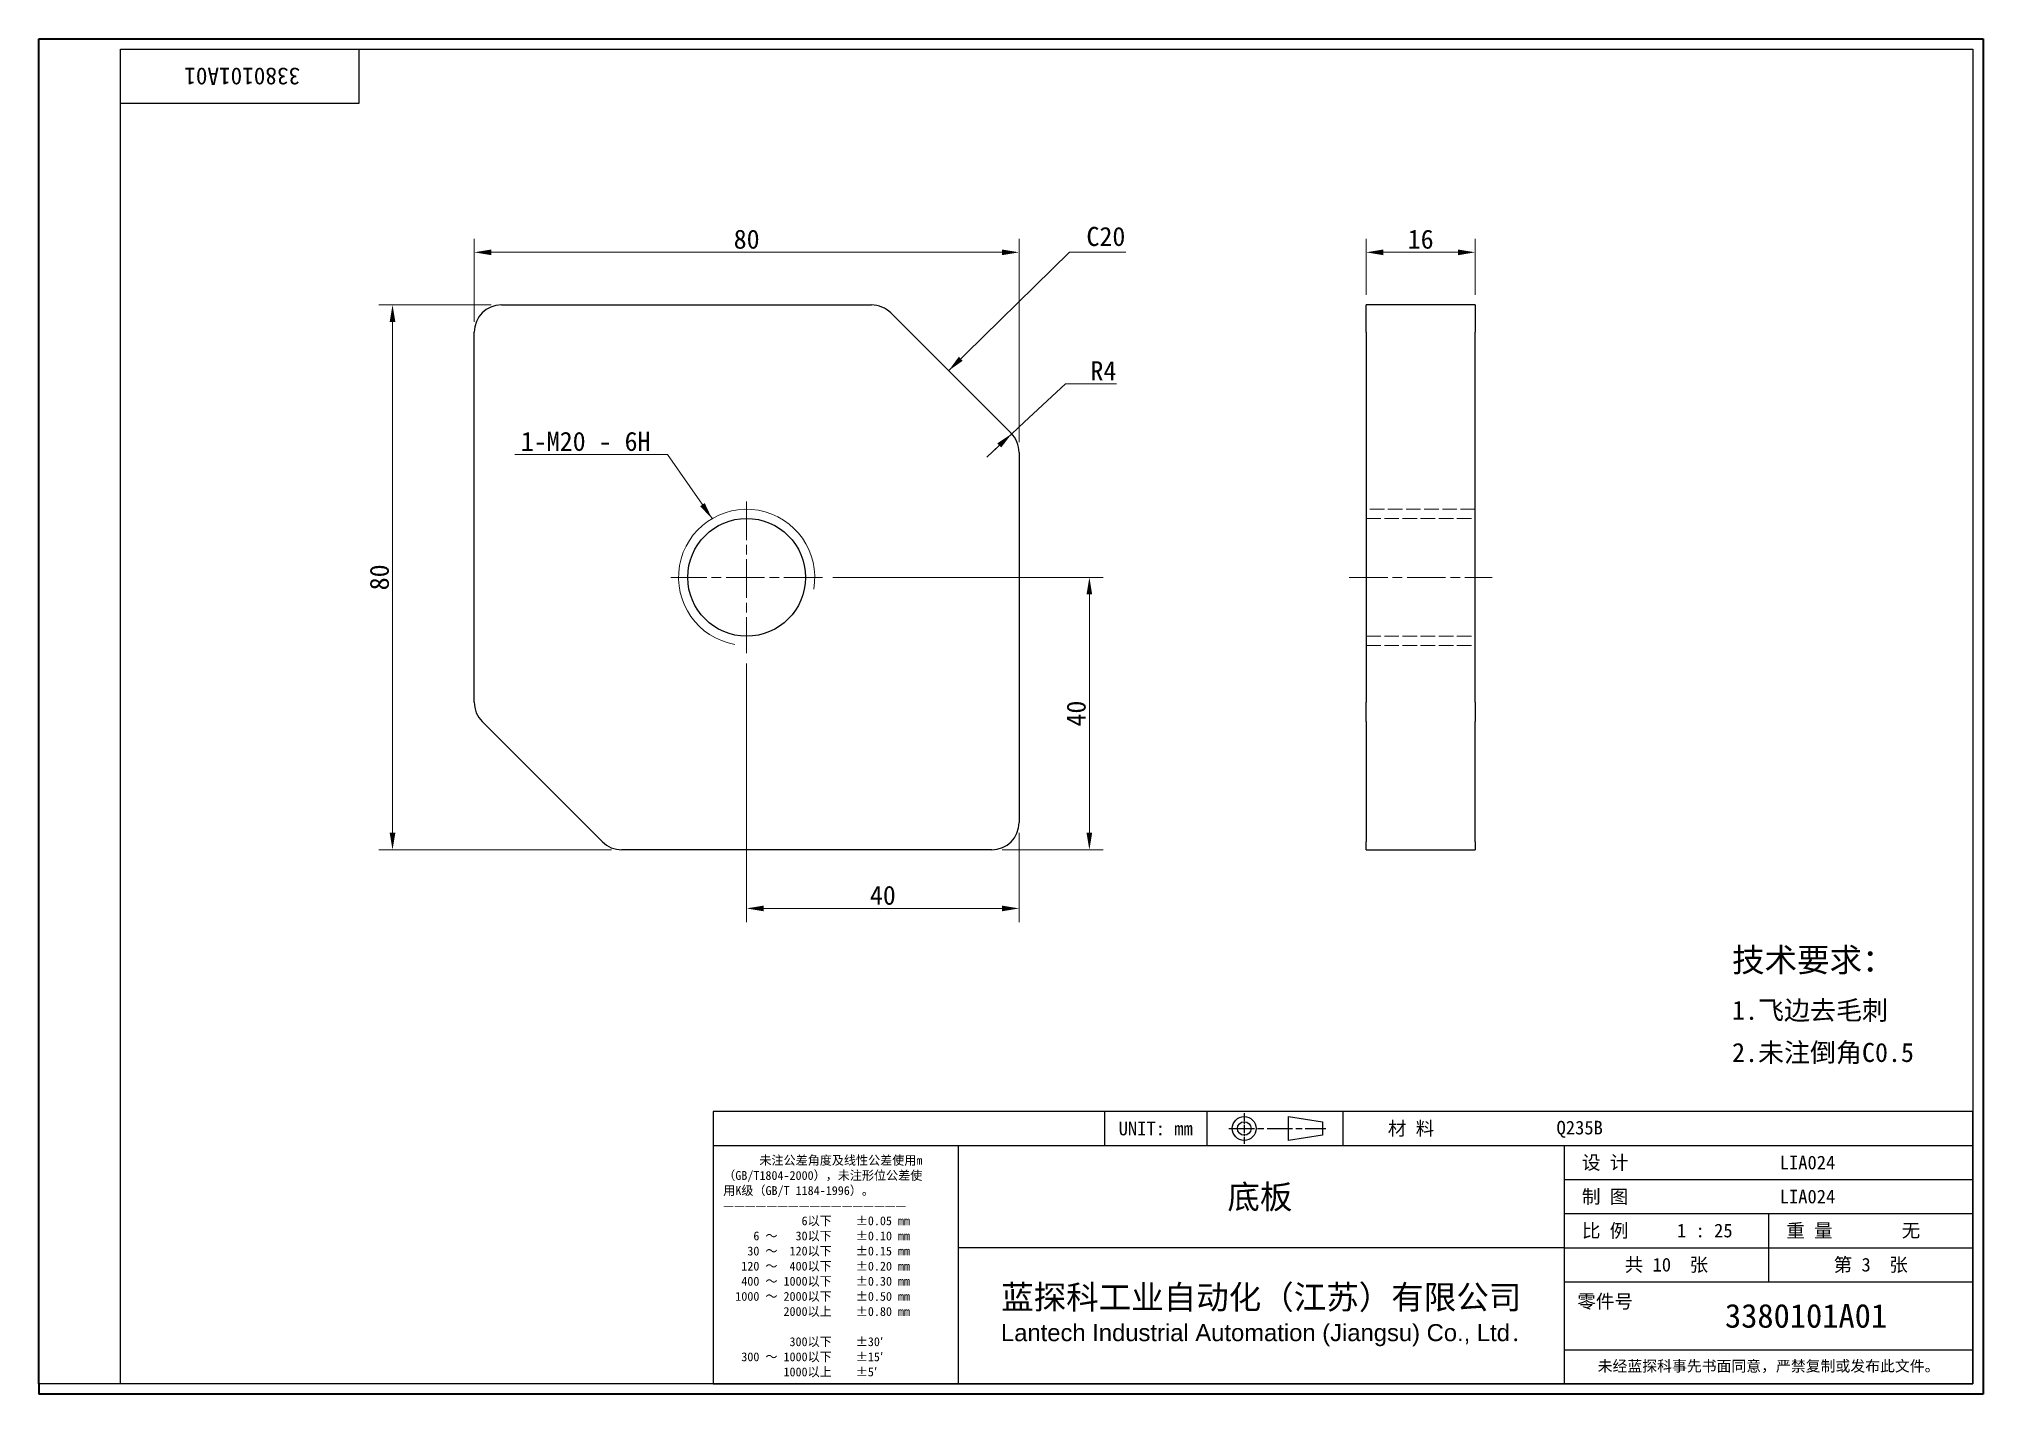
# Model space of a CAD drawing. Header units: millimetres. Extents: x 6 to 292, y 5 to 205.
import ezdxf
from ezdxf.enums import TextEntityAlignment as Align

# ---------------------------------------------------------------- set-up
doc = ezdxf.new("R2010")
doc.units = ezdxf.units.MM
doc.linetypes.add('CHAIN', pattern=[0.3543, 0.2362, -0.0295, 0.0591, -0.0295])
doc.linetypes.add('DASHED', pattern=[0.2067, 0.1654, -0.0413])
for name, color, linetype, lineweight in [('1', 7, 'Continuous', 18), ('可见 (ISO)', 7, 'Continuous', 25), ('可见窄的 (ISO)', 7, 'Continuous', 18), ('图框 (ISO)', 7, 'Continuous', 35), ('标题 (ISO)', 7, 'Continuous', 25)]:
    doc.layers.add(name, color=color, linetype=linetype, lineweight=lineweight)
for name, color, linetype, lineweight, true_color in [('中心标记 (ISO)', 1, 'CHAIN', 18, 0xff0000), ('中心线 (ISO)', 1, 'CHAIN', 18, 0xff0000), ('尺寸 (ISO)', 7, 'Continuous', 18, 0x008000), ('符号 (ISO)', 7, 'Continuous', 18, 0x008000), ('隐藏 (ISO)', 5, 'DASHED', 18, 0x0000ff)]:
    doc.layers.add(name, color=color, linetype=linetype, lineweight=lineweight, true_color=true_color)
doc.styles.add('文本样式164', font='SimSun.ttf')
doc.styles.add('文本样式165', font='SimSun.ttf')
doc.styles.add('文本样式74', font='SimSun.ttf')
doc.styles.add('最新国标', font='simfang.ttf')
doc.styles.add('注释文本 (ISO)', font='simfang.ttf')
doc.dimstyles.new('默认 (GB)', dxfattribs={"dimtxt": 2.8, "dimasz": 2.5, "dimexe": 2, "dimexo": 1.5, "dimgap": 0.5, "dimtad": 1, "dimtoh": 1, "dimdsep": 46, "dimtxsty": '最新国标', "dimcen": 0.09, "dimdle": 10, "dimclrd": 256, "dimclre": 256, "dimclrt": 256, "dimaunit": 1, "dimadec": 3, "dimazin": 2, "dimtfac": 0.535714, "dimtdec": 3, "dimtmove": 0, "dimatfit": 3, "dimfxl": 0, "dimtolj": 1, "dimlwd": -1, "dimlwe": -1, "dimarcsym": 0})
doc.dimstyles.new('默认 (GB)$7', dxfattribs={"dimtxt": 2.8, "dimasz": 2.5, "dimexe": 2, "dimexo": 1.5, "dimgap": 0.5, "dimtad": 1, "dimtoh": 1, "dimdsep": 46, "dimtxsty": '最新国标', "dimcen": 0.09, "dimdle": 10, "dimclrd": 256, "dimclre": 256, "dimclrt": 256, "dimaunit": 1, "dimadec": 3, "dimazin": 2, "dimtfac": 0.535714, "dimtdec": 3, "dimtmove": 0, "dimatfit": 3, "dimfxl": 0, "dimtolj": 1, "dimlwd": -1, "dimlwe": -1, "dimarcsym": 0})

# ---------------------------------------------------------------- blocks, each defined once
blk = doc.blocks.new('图框 最新国标')
at = {"layer": '图框 (ISO)'}
for p, q in [((6, 7), (6, 204.5)), ((6, 204.5), (291.5, 204.5)), ((291.5, 204.5), (291.5, 5.5)), ((6, 7), (6, 5.5)), ((6, 7), (6, 5.5)), ((291.5, 5.5), (6, 5.5))]:
    blk.add_line(p, q, dxfattribs=at)
at = {"layer": '图框 (ISO)', "color": 7, "linetype": 'Continuous', "lineweight": 25}
for p, q in [((18, 203), (290, 203)), ((18, 7), (18, 203)), ((18, 203), (290, 203)), ((53, 203), (53, 195)), ((290, 203), (290, 7)), ((290, 203), (290, 7)), ((53, 195), (18, 195)), ((290, 7), (6, 7)), ((290, 7), (18, 7))]:
    blk.add_line(p, q, dxfattribs=at)
at = {"layer": '图框 (ISO)', "style": '文本样式74'}
blk.add_attdef('零件代号_001', (44.36, 200.25), '', height=2.5, rotation=180, dxfattribs=at)
blk = doc.blocks.new('标题栏 最新国标')
at = {"layer": '标题 (ISO)'}
for p, q in [((381.98, -183.84), (196.98, -183.84)), ((196.98, -183.84), (196.98, -223.84)), ((254.48, -183.84), (254.48, -188.84)), ((269.48, -183.84), (269.48, -188.84)), ((281.48, -188.09), (281.48, -184.59)), ((281.48, -184.59), (286.48, -185.34)), ((286.48, -185.34), (286.48, -187.34)), ((289.48, -183.84), (289.48, -188.84)), ((381.98, -223.84), (381.98, -183.84)), ((383.48, -183.84), (383.48, -225.34)), ((286.48, -187.34), (281.48, -188.09)), ((196.98, -188.84), (381.98, -188.84)), ((232.98, -188.84), (232.98, -223.84)), ((321.98, -188.84), (321.98, -223.84)), ((321.98, -193.84), (381.98, -193.84)), ((321.98, -198.84), (381.98, -198.84)), ((351.98, -198.84), (351.98, -208.84)), ((321.98, -203.84), (232.98, -203.84)), ((321.98, -203.84), (381.98, -203.84)), ((321.98, -208.84), (381.98, -208.84)), ((321.98, -218.84), (381.98, -218.84)), ((196.98, -223.84), (381.98, -223.84)), ((383.48, -225.34), (196.98, -225.34))]:
    blk.add_line(p, q, dxfattribs=at)
at = {"layer": '标题 (ISO)', "linetype": 'CHAIN', "ltscale": 5.000333}
blk.add_line((274.98, -184.09), (274.98, -188.59), dxfattribs=at)
at = {"layer": '标题 (ISO)', "linetype": 'CHAIN', "ltscale": 15.834605}
blk.add_line((272.73, -186.34), (286.98, -186.34), dxfattribs=at)
at = {"layer": '标题 (ISO)'}
for radius in [1.75, 1]:
    blk.add_circle((274.98, -186.34), radius, dxfattribs=at)
at = {"layer": '1', "style": '文本样式164'}
for s, p in [('UNIT: mm', (261.98, -186.34)), ('材 料', (299.48, -186.34)), ('设 计', (327.98, -191.34)), ('制 图', (327.98, -196.34)), ('比 例', (327.98, -201.34)), ('重 量', (357.98, -201.34)), ('共 10  张', (336.98, -206.34)), ('第 3  张', (366.98, -206.34))]:
    blk.add_text(s, height=2, dxfattribs=at).set_placement(p, align=Align.MIDDLE_CENTER)
at = {"layer": '标题 (ISO)', "style": '注释文本 (ISO)'}
for s, insert, char_height, attachment_point, line_spacing_factor in [('\\fSimSun|b0|i0;{\\H1.3000;      未注公差角度及线性公差使用m\\P}\\fSimSun|b0|i0;{\\H1.3000;（GB/T1804-2000），未注形位公差使\\P}\\fSimSun|b0|i0;{\\H1.3000;用K级（GB/T 1184-1996）。\\P}\\fSimSun|b0|i0;{\\H1.3000;—————————————————\\P}\\fSimSun|b0|i0;{\\H1.3000;             6以下    ±0.05 mm\\P}\\fSimSun|b0|i0;{\\H1.3000;     6 ～   30以下    ±0.10 mm\\P}\\fSimSun|b0|i0;{\\H1.3000;    30 ～  120以下    ±0.15 mm\\P}\\fSimSun|b0|i0;{\\H1.3000;   120 ～  400以下    ±0.20 mm\\P}\\fSimSun|b0|i0;{\\H1.3000;   400 ～ 1000以下    ±0.30 mm\\P}\\fSimSun|b0|i0;{\\H1.3000;  1000 ～ 2000以下    ±0.50 mm\\P}\\fSimSun|b0|i0;{\\H1.3000;          2000以上    ±0.80 mm\\P}\\fSimSun|b0|i0;{\\H1.3000;\\P}\\fSimSun|b0|i0;{\\H1.3000;           300以下    ±30′\\P}\\fSimSun|b0|i0;{\\H1.3000;   300 ～ 1000以下    ±15′\\P}\\fSimSun|b0|i0;{\\H1.3000;          1000以上    ±5′}', (198.48, -206.63), 1.3, 4, 1.023913), ('{\\fMicrosoft YaHei|b0|i0|c134|p34;\\H1.75x;蓝探科工业自动化（江苏）有限公司\\P\\fArial|b0|i0|c0|p34;\\H0.71429x;Lantech Industrial Automation (Jiangsu) Co., Ltd\\fFangSong|b0|i0|c134|p49;.\\H1.15195x; }', (277.48, -213.84), 2, 5, 0.978695)]:
    blk.add_mtext(s, dxfattribs=dict(at, insert=insert, char_height=char_height, attachment_point=attachment_point, line_spacing_factor=line_spacing_factor))
at = {"layer": '标题 (ISO)', "attachment_point": 5, "style": '注释文本 (ISO)'}
for s, insert, char_height in [('\\fFangSong|b0|i0;零件号', (327.98, -211.84), 2), ('\\fSimSun|b0|i0;{\\H1.6000;未经蓝探科事先书面同意，严禁复制或发布此文件。}', (351.98, -221.34), 1.6)]:
    blk.add_mtext(s, dxfattribs=dict(at, insert=insert, char_height=char_height))
at = {"layer": '标题 (ISO)'}
for tag, p, height, style in [('材料_001', (320.84, -187.21), 2, '注释文本 (ISO)'), ('设计人_001', (353.61, -192.33), 2, '注释文本 (ISO)'), ('库存编号_001', (272.51, -198.13), 3.5, '文本样式165'), ('设计人_001', (353.61, -197.33), 2, '注释文本 (ISO)'), ('视图比例_001', (338.53, -202.33), 2, '注释文本 (ISO)'), ('质量\\P3;_001', (371.53, -202.3), 2, '注释文本 (ISO)'), ('零件代号_001', (345.58, -215.59), 3.5, '文本样式165')]:
    blk.add_attdef(tag, p, '', height=height, dxfattribs=dict(at, style=style))
blk = doc.blocks.new('*D5')
at = {"layer": 'Defpoints', "color": 0, "transparency": 16777216}
for p in [(73.93, 165.43), (57.93, 85.43), (91.59, 85.43)]:
    blk.add_point(p, dxfattribs=at)
at = {"layer": '尺寸 (ISO)', "color": 116, "true_color": 0x00803f, "transparency": 16777216}
for p, q in [((72.43, 165.43), (55.93, 165.43)), ((57.93, 162.93), (57.93, 87.93)), ((90.09, 85.43), (55.93, 85.43))]:
    blk.add_line(p, q, dxfattribs=at)
for points in [[(57.51, 162.93), (58.35, 162.93), (57.93, 165.43)], [(57.51, 87.93), (58.35, 87.93), (57.93, 85.43)]]:
    blk.add_solid(points, dxfattribs=at)
at = {"layer": '尺寸 (ISO)', "transparency": 16777216, "insert": (56.01, 125.43), "char_height": 2.8, "attachment_point": 5, "rotation": 90, "style": '最新国标'}
blk.add_mtext('\\A1;80', dxfattribs=at)
blk = doc.blocks.new('*D6')
at = {"layer": 'Defpoints', "color": 0, "transparency": 16777216}
for p in [(149.93, 173.16), (69.93, 161.43), (149.93, 143.78)]:
    blk.add_point(p, dxfattribs=at)
at = {"layer": '尺寸 (ISO)', "color": 116, "true_color": 0x00803f, "transparency": 16777216}
for p, q in [((69.93, 162.93), (69.93, 175.16)), ((149.93, 145.28), (149.93, 175.16)), ((72.43, 173.16), (147.43, 173.16))]:
    blk.add_line(p, q, dxfattribs=at)
for points in [[(72.43, 173.57), (72.43, 172.74), (69.93, 173.16)], [(147.43, 173.57), (147.43, 172.74), (149.93, 173.16)]]:
    blk.add_solid(points, dxfattribs=at)
at = {"layer": '尺寸 (ISO)', "transparency": 16777216, "insert": (109.93, 175.07), "char_height": 2.8, "attachment_point": 5, "style": '最新国标'}
blk.add_mtext('\\A1;80', dxfattribs=at)
blk = doc.blocks.new('*D7')
at = {"layer": 'Defpoints', "color": 0, "transparency": 16777216}
for p in [(148.85, 146.51), (145.93, 143.78)]:
    blk.add_point(p, dxfattribs=at)
at = {"layer": '尺寸 (ISO)', "color": 116, "true_color": 0x00803f, "transparency": 16777216}
for p, q in [((156.73, 153.87), (150.68, 148.22)), ((164.23, 153.87), (156.73, 153.87)), ((145.93, 143.78), (148.85, 146.51)), ((148.85, 146.51), (150.68, 148.22)), ((147.03, 144.8), (145.2, 143.09))]:
    blk.add_line(p, q, dxfattribs=at)
blk.add_solid([(146.74, 145.11), (147.31, 144.5), (148.85, 146.51)], dxfattribs=at)
at = {"layer": '尺寸 (ISO)', "transparency": 16777216, "insert": (162.32, 155.77), "char_height": 2.8, "attachment_point": 5, "style": '最新国标'}
blk.add_mtext('\\A1;R4', dxfattribs=at)
blk = doc.blocks.new('*D8')
at = {"layer": 'Defpoints', "color": 0, "transparency": 16777216}
for p in [(121.08, 125.43), (145.93, 85.43), (160.26, 85.43)]:
    blk.add_point(p, dxfattribs=at)
at = {"layer": '尺寸 (ISO)', "color": 116, "true_color": 0x00803f, "transparency": 16777216}
for p, q in [((122.58, 125.43), (162.26, 125.43)), ((160.26, 122.93), (160.26, 87.93)), ((147.43, 85.43), (162.26, 85.43))]:
    blk.add_line(p, q, dxfattribs=at)
for points in [[(159.84, 122.93), (160.67, 122.93), (160.26, 125.43)], [(159.84, 87.93), (160.67, 87.93), (160.26, 85.43)]]:
    blk.add_solid(points, dxfattribs=at)
at = {"layer": '尺寸 (ISO)', "transparency": 16777216, "insert": (158.34, 105.43), "char_height": 2.8, "attachment_point": 5, "rotation": 90, "style": '最新国标'}
blk.add_mtext('\\A1;40', dxfattribs=at)
blk = doc.blocks.new('*D9')
at = {"layer": 'Defpoints', "color": 0, "transparency": 16777216}
for p in [(109.93, 114.29), (149.93, 89.43), (149.93, 76.82)]:
    blk.add_point(p, dxfattribs=at)
at = {"layer": '尺寸 (ISO)', "color": 116, "true_color": 0x00803f, "transparency": 16777216}
for p, q in [((109.93, 112.79), (109.93, 74.82)), ((149.93, 87.93), (149.93, 74.82)), ((112.43, 76.82), (147.43, 76.82))]:
    blk.add_line(p, q, dxfattribs=at)
for points in [[(112.43, 77.23), (112.43, 76.4), (109.93, 76.82)], [(147.43, 77.23), (147.43, 76.4), (149.93, 76.82)]]:
    blk.add_solid(points, dxfattribs=at)
at = {"layer": '尺寸 (ISO)', "transparency": 16777216, "insert": (129.93, 78.73), "char_height": 2.8, "attachment_point": 5, "style": '最新国标'}
blk.add_mtext('\\A1;40', dxfattribs=at)
blk = doc.blocks.new('*D10')
at = {"layer": 'Defpoints', "color": 0, "transparency": 16777216}
for p in [(200.91, 173.16), (200.91, 165.43), (216.91, 165.43)]:
    blk.add_point(p, dxfattribs=at)
at = {"layer": '尺寸 (ISO)', "color": 116, "true_color": 0x00803f, "transparency": 16777216}
for p, q in [((200.91, 166.93), (200.91, 175.16)), ((216.91, 166.93), (216.91, 175.16)), ((214.41, 173.16), (203.41, 173.16))]:
    blk.add_line(p, q, dxfattribs=at)
for points in [[(203.41, 173.57), (203.41, 172.74), (200.91, 173.16)], [(214.41, 173.57), (214.41, 172.74), (216.91, 173.16)]]:
    blk.add_solid(points, dxfattribs=at)
at = {"layer": '尺寸 (ISO)', "transparency": 16777216, "insert": (208.91, 175.07), "char_height": 2.8, "attachment_point": 5, "style": '最新国标'}
blk.add_mtext('\\A1;16', dxfattribs=at)

msp = doc.modelspace()

# ---------------------------------------------------------------- linework, layer by layer
at = {"layer": '中心标记 (ISO)', "ltscale": 23.990969}
for p, q in [((109.93, 136.581), (109.93, 114.287)), ((121.077, 125.434), (98.783, 125.434))]:
    msp.add_line(p, q, dxfattribs=at)
at = {"layer": '中心线 (ISO)', "ltscale": 23.990969}
msp.add_line((198.406, 125.434), (219.406, 125.434), dxfattribs=at)
at = {"layer": '可见 (ISO)'}
for p, q in [((73.93, 165.434), (128.273, 165.434)), ((131.102, 164.263), (148.758, 146.606)), ((200.906, 161.434), (200.906, 165.434)), ((216.906, 165.434), (200.906, 165.434)), ((216.906, 165.434), (216.906, 161.434)), ((69.93, 107.091), (69.93, 161.434)), ((200.906, 161.434), (200.906, 107.091)), ((216.906, 107.091), (216.906, 161.434)), ((149.93, 143.778), (149.93, 89.434)), ((200.906, 104.263), (200.906, 107.091)), ((216.906, 107.091), (216.906, 104.263)), ((88.758, 86.606), (71.102, 104.263)), ((200.906, 104.263), (200.906, 86.606)), ((216.906, 86.606), (216.906, 104.263)), ((200.906, 85.434), (200.906, 86.606)), ((216.906, 86.606), (216.906, 85.434)), ((145.93, 85.434), (91.587, 85.434)), ((200.906, 85.434), (216.906, 85.434))]:
    msp.add_line(p, q, dxfattribs=at)
msp.add_circle((109.93, 125.434), 8.647, dxfattribs=at)
for centre, start, end in [((73.93, 161.434), 90, 180), ((128.273, 161.434), 45, 90), ((145.93, 143.778), 0, 45), ((73.93, 107.091), 180, 225), ((145.93, 89.434), 270, 0), ((91.587, 89.434), 225, 270)]:
    msp.add_arc(centre, 4, start, end, dxfattribs=at)
at = {"layer": '可见窄的 (ISO)'}
msp.add_arc((109.93, 125.434), 10, 350, 260, dxfattribs=at)
at = {"layer": '隐藏 (ISO)', "ltscale": 12.901145}
for p, q in [((216.906, 135.434), (200.906, 135.434)), ((200.906, 134.081), (216.906, 134.081)), ((200.906, 116.787), (216.906, 116.787)), ((200.906, 115.434), (216.906, 115.434))]:
    msp.add_line(p, q, dxfattribs=at)

# ---------------------------------------------------------------- block references
msp.add_blockref('图框 最新国标', (0, 0)).add_auto_attribs({'零件代号_001': '3380101A01'})
ref = msp.add_blockref('标题栏 最新国标', (-91.983, 230.844))
ref.add_attrib('零件代号_001', '3380101A01', (253.594, 15.25), dxfattribs={"layer": '标题 (ISO)', "height": 3.5, "style": '文本样式165'})
ref.add_attrib('库存编号_001', '底板', (180.524, 32.711), dxfattribs={"layer": '标题 (ISO)', "height": 3.5, "style": '文本样式165'})
ref.add_attrib('质量\\P3;_001', '无', (279.543, 28.54), dxfattribs={"layer": '标题 (ISO)', "height": 2, "style": '注释文本 (ISO)'})
ref.add_attrib('视图比例_001', '1 : 25', (246.549, 28.517), dxfattribs={"layer": '标题 (ISO)', "height": 2, "style": '注释文本 (ISO)'})
ref.add_attrib('设计人_001', 'LIA024', (261.629, 38.511), dxfattribs={"layer": '标题 (ISO)', "height": 2, "style": '注释文本 (ISO)'})
ref.add_attrib('设计人_001', 'LIA024', (261.629, 33.511), dxfattribs={"layer": '标题 (ISO)', "height": 2, "style": '注释文本 (ISO)'})
ref.add_attrib('材料_001', 'Q235B', (228.86, 43.631), dxfattribs={"layer": '标题 (ISO)', "height": 2, "style": '注释文本 (ISO)'})

# ---------------------------------------------------------------- texts
at = {"layer": '符号 (ISO)', "insert": (159.828, 176.889), "char_height": 2.8, "width": 6.28772, "attachment_point": 1, "style": '最新国标'}
msp.add_mtext('\\fFangSong|b0|i0;C20', dxfattribs=at)
at = {"layer": '符号 (ISO)'}
for s, insert, char_height, width, attachment_point, line_spacing_factor, style in [('1-M20 - 6H', (95.816, 143.957), 2.8, 21.16866, 9, 0.49, '最新国标'), ('{\\H1.75x;技术要求：\\H0.8x;\\P1.飞边去毛刺\\P2.未注倒角C0.5}', (254.632, 62.471), 2, 29.34269, 4, 1.32748, '注释文本 (ISO)')]:
    msp.add_mtext(s, dxfattribs=dict(at, insert=insert, char_height=char_height, width=width, attachment_point=attachment_point, line_spacing_factor=line_spacing_factor, style=style))

# ---------------------------------------------------------------- dimensions: what is measured, and where the dimension line sits
at = {"layer": '尺寸 (ISO)', "color": 116, "true_color": 0x00803f}
dim = msp.add_linear_dim(base=(149.93, 173.155), p1=(69.93, 161.434), p2=(149.93, 143.778), dimstyle='默认 (GB)', override={"dimgap": 0.5, "dimtoh": 0, "dimdec": 2, "dimtol": 0, "dimlim": 0, "dimtp": 0, "dimtm": 0, "dimtdec": 3, "dimtofl": 0, "dimatfit": 1}, dxfattribs=at)
dim.commit()
dim.dimension.update_dxf_attribs({"geometry": '*D6', "text_midpoint": (109.93, 173.155), "dimtype": 160})
for base, p1, p2, angle, picture, middle in [((200.906, 173.155), (216.906, 165.434), (200.906, 165.434), 180, '*D10', (208.906, 173.155)), ((57.93, 85.434), (73.93, 165.434), (91.587, 85.434), 270, '*D5', (57.93, 125.434)), ((160.257, 85.434), (121.077, 125.434), (145.93, 85.434), 90, '*D8', (160.257, 105.434)), ((149.93, 76.816), (109.93, 114.287), (149.93, 89.434), 180, '*D9', (129.93, 76.816))]:
    dim = msp.add_linear_dim(base=base, p1=p1, p2=p2, angle=angle, dimstyle='默认 (GB)', override={"dimgap": 0.5, "dimtoh": 0, "dimdec": 2, "dimtol": 0, "dimlim": 0, "dimtp": 0, "dimtm": 0, "dimtdec": 3, "dimtofl": 0, "dimatfit": 1}, dxfattribs=at)
    dim.commit()
    dim.dimension.update_dxf_attribs({"geometry": picture, "text_midpoint": middle, "dimtype": 160})
dim = msp.add_radius_dim(center=(145.93, 143.778), mpoint=(148.852, 146.509), dimstyle='默认 (GB)', override={"dimgap": 0.5, "dimtih": 1, "dimdec": 2, "dimlfac": 1, "dimcen": 0, "dimtol": 0, "dimlim": 0, "dimtp": 0, "dimtm": 0, "dimtdec": 3}, dxfattribs=at)
dim.commit()
dim.dimension.update_dxf_attribs({"geometry": '*D7', "text_midpoint": (162.321, 153.871), "dimtype": 164})

# ---------------------------------------------------------------- leaders
at = {"layer": '符号 (ISO)', "annotation_type": 0, "has_hookline": 1}
for points, hookline_direction, text_width in [([(139.587, 155.778), (157.328, 173.189), (159.828, 173.189)], 0, 5.808), ([(104.856, 134.051), (98.316, 143.49), (95.816, 143.49)], 1, 19.936)]:
    msp.add_leader(points, dimstyle='默认 (GB)$7', override={"dimgap": 0, "dimtad": 1}, dxfattribs=dict(at, hookline_direction=hookline_direction, text_width=text_width))

doc.saveas('drawing.dxf')
